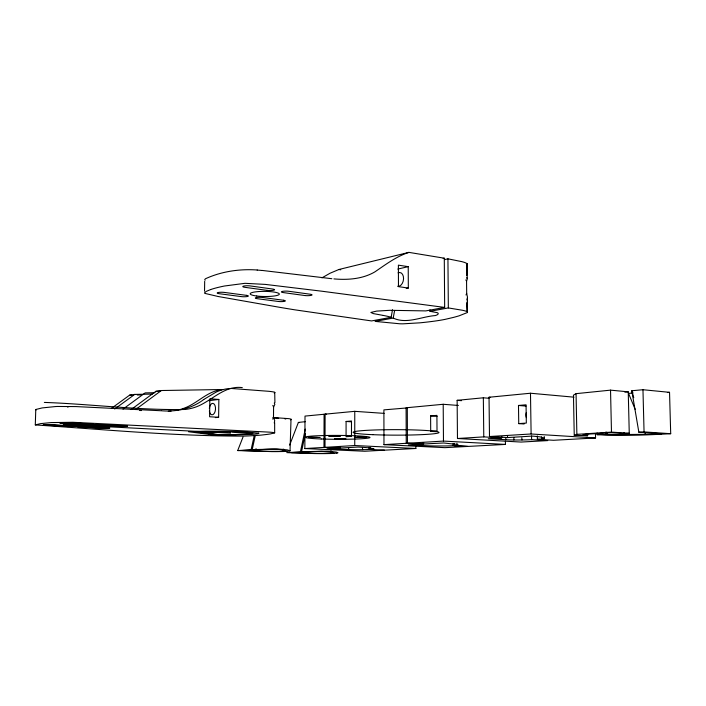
<?xml version="1.0" encoding="UTF-8"?>
<svg xmlns="http://www.w3.org/2000/svg" width="706" height="706" viewBox="0 0 706 706"><rect width="100%" height="100%" fill="white"/><g stroke="black" fill="none" stroke-linecap="round" stroke-linejoin="round"><path stroke-width="1.06" d="M255.387 448.998L255.166 449.978A44.813 2.268 0.5 0 1 252.166 450.093L242.423 450.507L269.321 451.363A18.038 0.882 0.4 0 0 272.763 451.39L279.814 451.319A11.684 0.574 0.4 0 0 283.009 451.16L283.035 449.219M346.09 421.464L346.072 436.714L351.473 436.334L351.491 420.997L346.09 421.464L351.447 421.8M354.765 411.333L325.113 414.166L325.007 447.339L354.747 445.53L354.765 411.333L384.135 413.372M467.045 303.359L467.46 312.502L459.085 315.829A204.034 34.815 0.4 0 1 453.42 317.418L445.301 319.324A74.033 11.87 -0.4 0 1 437.614 320.674L434.402 321.142A108.848 17.853 -0.2 0 1 419.743 322.845L403.02 323.825A14.482 2.215 -0.5 0 1 399.755 323.78L375.089 321.389L393.207 318.053C406.418 324.478 421.508 316.562 435.284 315.573A27.949 4.439 -0.6 0 0 437.296 314.761L438.276 313.914L438.002 313.093A16.017 2.542 -0.6 0 0 437.19 312.661L429.989 311.302L429.998 309.784M513.862 439.97L513.871 437.473M324.089 414.263L305.01 416.09L304.851 448.557L323.975 447.401L324.089 414.263L326.234 414.404M331.308 450.975L331.299 453.137L332.676 452.961A27.331 1.306 0.4 0 0 333.347 452.617L332.491 452.281A59.286 2.815 0.4 0 0 331.679 452.114L321.23 451.337L310.384 451.725M272.719 419.135A10.113 5.86 -86.3 0 0 273.496 417.317L273.575 407.08A10.113 5.86 -86.3 0 0 272.834 405.42M35.768 409.568L35.3 424.915C104.691 429.566 174.47 436.193 244.144 436.105A93.863 6.01 0.7 0 0 249.209 435.876L257.196 435.417A60.478 3.812 0.6 0 0 261.167 435.099L266.992 434.428A170.12 11.031 0.9 0 0 270.416 433.925L274.669 432.849L274.652 422.62M274.908 402.605L274.713 392.227A10.696 1.024 0.5 0 0 274.052 392.024L272.251 391.724A42.157 3.989 0.6 0 0 271.325 391.601A38.477 3.654 0.6 0 0 269.004 391.318L231.568 388.485A51.22 43.128 86.8 0 0 224.94 389.165L222.046 389.871A55.2 46.446 86.7 0 0 216.036 392.139L204.149 399.243M283.75 449.157L283.733 451.099A22.027 1.077 0.4 0 0 285.312 450.799M465.845 279.929A12.214 8.454 -79.9 0 1 466.56 281.209L466.684 293.387L467.443 296.97L467.266 311.717L466.922 302.203M218.622 417.281L218.851 399.446L209.85 398.837L209.603 416.761L218.622 417.281L215.348 417.617M204.537 291.199L204.678 281.376M466.622 275.481L466.79 263.47L467.266 278.985L466.56 281.209M283.027 451.169L288.348 451.196A27.172 1.333 0.4 0 0 290.034 450.834L291.004 419.664A20.959 1.562 0.4 0 0 291.137 419.17L289.857 418.817A15.055 1.121 0.4 0 0 288.772 418.649L272.948 417.52M466.666 275.552L467.107 263.912A12.99 2.559 -1.2 0 0 466.675 263.382L465.077 262.632A50.867 9.928 -0.9 0 0 464.186 262.323A46.455 9.081 -0.9 0 0 461.9 261.652L447.939 258.82L444.524 259.605M305.354 421.667L298.373 422.435L298.965 422.629M501.825 436.564L501.666 437.923L488.305 438.717L505.717 439.714L505.858 437.588M467.425 297.844L466.904 299.971M507.579 435.946L507.393 437.579L489.487 436.529L489.029 397.249L530.48 393.233L574.04 397.178M210.644 289.557L206.187 291.41L204.519 292.858A10.943 1.924 1 0 0 205.031 293.422L218.242 296.52L279.505 307.286A3033.25 633.432 -14.1 0 0 294.879 309.837L371.568 320.93L391.15 317.312L392.527 309.705M394.636 310.464L393.207 318.053M458.379 405.465L443.2 404.282L407.291 407.671L407.441 443.236L423.503 444.056L423.724 442.971M305.31 433.59L301.506 451.858L304.048 451.734A34.17 1.677 0.4 0 0 305.839 451.628L325.784 451.196A18.638 0.9 0.3 0 1 329.905 451.39L335.994 452.052A89.821 4.254 0.5 0 1 336.533 452.167L337.927 452.705A29.723 1.412 0.3 0 1 336.841 453.084M453.217 445.707A18.356 0.988 0 0 1 444.842 445.971L435.187 445.963A23.986 1.288 0 0 1 429.725 445.857L408.359 444.904L422.17 444.118L422.4 443.033M334.203 453.349L331.82 453.473A14.023 0.662 0.3 0 1 330.064 453.534L325.307 453.605A20.412 0.971 0.3 0 1 318.644 453.605L316.376 453.587A16.909 0.803 0.3 0 1 314.205 453.552L286.76 452.625L300.412 451.911L305.248 429.098M255.175 436.017L252.166 449.748A39.995 2.021 0.5 0 0 256.128 449.528L276.893 449.051A19.3 0.962 0.4 0 1 280.256 449.201L287.324 449.89L290.06 450.834M243.023 436.996L237.71 450.56L251.089 449.801L254.142 436.079M251.089 449.801L256.234 449.925L256.446 448.945M339.507 447.083L339.268 448.107L326.966 448.787L348.702 449.545A15.488 0.785 0.2 0 0 369.07 449.475L385.423 450.128L415.852 448.478L415.843 446.28M323.975 447.401L340.301 448.045L340.539 447.022M289.645 445.098L298.373 422.435M274.987 392.536L274.21 393.048M537.284 435.893L537.381 439.335A18.638 1.077 -0.3 0 0 541.67 438.991L543.999 438.514A39.015 2.277 -0.2 0 0 544.335 438.32L541.555 437.146A67.211 3.927 -0.1 0 0 537.495 436.573L532.386 436.096L507.393 437.579M273.575 407.08L274.855 404.388L274.272 403.02M35.3 424.906L40.648 423.618L51.282 422.576L72.789 422.285L269.321 432.134A39.139 2.453 0.5 0 1 272.348 432.399L274.669 432.849M310.834 437.438L317.532 437.464L310.896 437.473M466.587 264.874L467.09 263.868M274.263 423.009L274.713 420.626L273.496 417.317M35.838 409.48L42.139 407.927L55.253 406.577A37.55 2.974 1.1 0 1 57.142 406.462L76.107 406.585L160.933 410.742M337.98 436.026L331.158 435.955L337.998 435.999M131.095 409.577L155.894 391.327L161.365 390.524L221.834 389.527A50.011 41.539 86 0 0 216.663 390.621C204.749 394.054 196.074 403.806 184.513 408.05A62.56 53.497 78.1 0 1 179.792 409.595M135.561 409.577L161.365 390.524M123.029 409.092L145.162 392.889L155.038 392.712M114.663 409.021L134.731 394.407L152.319 394.08M111.371 408.412L129.622 395.148L134.731 394.407M203.778 399.49C191.723 408.695 176.385 412.03 161.462 410.76M321.936 277.864L330.029 273.248L338.933 269.489L408.924 252.377L444.286 258.202L444.665 307.419L425.797 310.905L389.853 310.305L376.572 311.108L370.853 312.458L373.315 313.596L383.305 315.441M576.061 393.657L573.457 395.157L574.243 435.346L587.63 435.699A19.989 1.191 -0.5 0 1 589.907 434.005L611.272 432.734L624.21 433.572L629.258 433.281L628.243 391.839L610.531 390.144L576.061 393.657L576.864 434.358L574.243 435.346M285.356 450.799C278.279 448.328 268.174 449.201 260.082 449.687A39.995 2.021 0.5 0 1 256.243 449.925M408.924 252.377C396.242 256.454 385.591 264.626 374.709 271.986C362.452 279.073 347.74 280.114 333.912 278.896M443.147 258.467L444.286 258.202M397.796 269.074L408.227 266.665L408.324 288.048L406.232 288.489M176.376 410.371L178.115 410.01M429.989 311.302L448.336 307.931L462.351 310.243A46.658 7.351 -0.6 0 1 464.654 310.79A51.088 8.04 -0.6 0 1 465.545 311.037L467.151 311.646A13.052 2.074 -0.9 0 1 467.566 312.043M454.311 443.474L454.408 445.636A16.732 0.9 0 0 0 457.109 445.398L458.273 445.027L457.285 444.586A61.201 3.283 0.1 0 0 456.032 444.321L443.73 442.997L430.245 443.65A54.847 3.098 0.1 0 1 423.529 444.056M217.907 390.065L221.834 389.527M209.029 400.673L218.851 399.446M505.717 439.714A18.524 1.068 -0.2 0 0 531.627 439.661L547.75 440.597L521.09 442.062L457.47 438.497L457.135 400.328L483.345 397.796L489.046 398.272M407.565 407.891L383.896 409.877L383.976 444.639L444.921 447.657L467.61 446.448L453.234 445.707L453.146 443.544M597.108 432.963L597.144 434.658C621.633 436.123 646.228 435.081 670.7 433.705L669.535 392.333L642.963 389.721L631.808 390.753L638.851 432.213L661.566 433.74A73.856 4.633 -0.6 0 1 645.531 434.322L607.16 434.667L606.763 432.134M624.836 392.157L628.243 391.839M667.382 392.527L669.535 392.333M518.486 405.465L526.058 404.812L526.332 423.07L518.742 423.609L518.486 405.465L526.005 406.082M430.607 415.905L436.908 415.375L437.014 430.925L430.704 431.357L430.607 415.905L437.058 416.355M171.09 411.095L168.284 411.263M310.022 451.752L308.037 451.884A35.935 1.765 0.4 0 1 305.345 452.025L300.412 451.911M336.824 453.084A24.648 1.174 0.3 0 1 336.25 453.164L328.811 453.287A10.175 0.485 0.3 0 1 326.499 453.358L321.053 453.402A17.438 0.83 0.3 0 1 316.782 453.376L291.437 452.59L304.26 452.069M576.864 434.358L611.484 432.116L629.258 433.281M457.47 438.497L483.778 436.882L501.666 437.923M489.487 436.529L531.115 433.978L595.564 437.976L595.467 433.652M383.976 444.639L406.241 443.306L422.17 444.118M407.441 443.236L443.474 441.082L505.461 444.418L505.417 441.206M597.144 434.658L601.185 434.419A20.412 1.235 -0.5 0 0 606.216 434.64L606.392 434.64M638.851 432.213L644.057 431.913L670.7 433.705M340.301 448.045L358.224 447.048A54.185 2.745 0.3 0 1 368.982 447.86L373.951 448.813L373.218 449.14A15.506 0.785 0.2 0 1 370.12 449.422L370.103 447.383M595.564 437.976L553.522 440.279L537.381 439.335M384.364 450.181L364.755 451.249L304.851 448.557M505.461 444.418L468.828 446.377L454.408 445.636M129.622 395.148L131.81 395.104M137.291 395.007L140.573 394.945M155.894 391.327L160.271 391.248M88.25 424.509L90.606 424.306L62.552 423.132L63.549 423.3M46.896 425.277L45.855 425.091L73.459 426.239L50.347 424.915M106.271 427.792L107.162 427.968L80.44 426.856L102.67 428.127M71.156 426.433L73.459 426.239L72.48 426.053M82.752 426.662L80.44 426.856L81.419 427.042M104.823 428.145L107.153 427.986L102.944 428.136M340.883 439L343.601 438.814L337.009 438.77L345.966 438.823L334.635 438.77L340.892 439.141M83.008 426.662L85.991 426.733M87.879 424.509L86.291 424.491M70.829 426.433L67.9 426.371M104.497 428.154L101.646 428.083M225.205 431.684L217.536 431.587A63.522 3.857 0.6 0 0 207.14 431.551L194.794 431.825L220.643 435.178L249.88 433.89A23.183 1.456 0.6 0 0 251.698 433.643L252.81 433.316L252.377 432.99A13.255 0.838 0.5 0 0 250.877 432.707L232.186 431.834M227.623 431.728L197.362 431.975L209.373 433.378A44.407 2.709 0.7 0 1 212.321 433.758L222.055 435.152L249.845 433.881A18.771 1.183 0.5 0 0 252.695 433.369L246.897 432.443M226.502 431.71L240.419 432.107M66.832 422.912L62.578 423.053L89.415 424.094M120.497 426.283L124.821 426.106L97.649 424.968L102.008 424.765M228.753 431.754L230.977 431.807M50.064 424.906L45.899 425.038L51.432 424.959M102.291 424.774L123.726 425.903M241.408 432.151L247.003 432.39M67.22 422.92L68.279 422.965M85.911 424.482L84.888 424.438M120.126 426.274L119.129 426.239M242.299 387.603C224.437 385.291 212.259 400.496 197.045 406.55A63.531 53.947 78.2 0 1 192.288 408.112L190.594 408.527A70.635 59.966 77.6 0 1 185.104 409.471C138.147 410.38 91.251 404.07 44.346 402.42M103.367 424.818L97.649 424.968L99.714 425.215M87.235 426.592L77.713 426.803L101.47 428.268L109.845 428.012L52.094 424.791L43.075 424.994L67.802 426.556L76.195 426.292L72.568 425.842M354.747 445.53L415.852 448.478M139.629 410.468L141.412 410.557M104.894 426.609L230.553 433.122M105.176 427.712L106.024 427.765M71.332 425.974L72.215 426.036M82.514 427.112L81.649 427.059M48.07 425.356L47.17 425.303M122.835 425.842L124.75 426.053L123.947 425.921M88.488 424.032L90.597 424.288L89.644 424.112M64.74 423.379L63.831 423.326M430.704 431.357L436.087 431.684M274.202 418.005L278.693 418.314M325.113 414.166L326.543 414.263M518.742 423.609L524.126 423.979M257.249 270.01C239.793 268.739 221.552 271.386 205.605 278.693A43.595 8.084 0.7 0 0 205.296 278.923L204.714 279.62L205.084 280.256M457.135 400.328L461.512 400.681M489.029 397.249L490.458 397.363M262.129 270.433L331.864 278.711M444.665 307.419L321.812 291.207L265.244 284.394L245.017 283.318L224.455 286.009A111.883 19.186 0.2 0 0 217.827 287.483A100.014 17.244 0.3 0 0 210.635 289.557M284.862 418.826L285.868 418.993M408.324 288.048L398.466 286.654L398.396 265.156L408.227 266.665M338.933 269.489L340.751 269.807M36.315 409.904L35.794 409.692M237.71 450.56L271.925 451.611A21.189 1.041 0.4 0 0 277.07 451.611L283.45 451.505A15.806 0.777 0.4 0 0 286.874 451.328M466.71 277.732L467.24 278.623M258.625 433.149L243.985 431.816A47.17 2.921 0.6 0 0 228.091 431.348L223.14 431.26A67.82 4.13 0.6 0 0 205.649 431.145L188.493 431.737L217.739 435.505L248.097 434.525A25.354 1.597 0.5 0 0 258.731 433.149M635.153 409.277L628.569 393.427A20.333 1.862 -1 0 0 633.114 392.889M644.755 432.416L645.54 434.322M633.75 397.681L631.808 390.753A20.333 1.862 -1 0 1 632.47 390.815M624.033 432.619L624.21 433.572M605.845 432.046L606.216 434.64M541.405 436.996L541.67 438.991M362.443 447.675L362.61 449.678M521.822 437.817L521.972 439.97M456.95 443.227L457.1 445.398M544.238 436.555L544.335 438.32M348.623 447.525L348.702 449.545M531.627 439.661L531.521 435.964M642.963 389.721L644.057 431.913M610.531 390.144L611.484 432.116M530.48 393.233L531.115 433.978M601.168 433.149L601.185 434.419M587.604 433.828L587.63 435.699M483.345 397.796L483.778 436.882M369.053 447.454L369.07 449.475M447.939 258.82L448.336 307.931M443.2 404.282L443.474 441.082M406.091 407.777L406.241 443.306M330.549 451.037L330.558 453.199M290.837 419.726A18.868 1.403 0.4 0 1 290.457 419.823M526.394 417.643A5.524 3.777 84.5 0 1 526.314 412.578M83.608 424.588A6.742 0.459 1 0 0 92.662 424.544A6.742 0.459 1 0 0 89.777 423.882L69.55 422.815A6.831 0.468 1.1 0 0 60.381 422.85A6.831 0.468 1.1 0 0 63.487 423.529L118.917 426.424L127.557 426.15L104.673 424.668A6.672 0.45 1 0 0 95.637 424.703A6.672 0.45 1 0 0 98.425 425.356M70.097 425.709A12.24 0.812 1 0 1 64.617 424.509A12.24 0.812 1 0 1 81.119 424.456M100.87 425.489A12.081 0.803 1 0 1 105.9 426.653A12.081 0.803 1 0 1 89.662 426.715M257.16 270.054A72.303 13.132 0.9 0 1 262.014 270.477M383.296 315.441A56.215 8.649 0 0 1 391.203 317.303M398.034 272.869A6.989 4.563 -80.4 0 1 403.558 278.72A6.989 4.563 -80.4 0 1 397.646 286.283M466.684 293.387A12.214 8.454 -79.9 0 1 465.995 294.949M209.329 408.395A5.745 3.115 -86.1 0 1 214.103 404.017A5.745 3.115 -86.1 0 1 214.227 413.434A5.745 3.115 -86.1 0 1 209.355 410.998M67.494 406.991A6.813 0.547 1.2 0 1 68.129 407.018M340.442 435.999L328.696 435.981L340.442 435.999M355.127 437.358L366.705 437.411L355.127 437.358M101.805 426.221L94.454 426.521L72.577 425.427A6.672 0.441 1 0 1 69.603 424.774A6.672 0.441 1 0 1 78.578 424.747L101.805 426.221M308.451 437.393L319.933 437.491L308.451 437.393M357.554 437.358L364.287 437.402L357.554 437.358M246.403 295.337L224.437 292.425A4.66 0.821 0.9 0 0 217.969 292.558A4.66 0.821 0.9 0 0 219.301 293.714L241.196 296.591A4.598 0.803 0.7 0 0 247.577 296.458A4.598 0.803 0.7 0 0 246.403 295.337M283.538 300.253L262.517 297.473A4.554 0.785 0.6 0 0 256.163 297.597A4.554 0.785 0.6 0 0 257.266 298.7L278.226 301.453A4.492 0.768 0.4 0 0 284.5 301.33A4.492 0.768 0.4 0 0 283.538 300.253M267.08 290.36L244.85 287.316A4.801 0.874 0.7 0 1 243.623 286.089A4.801 0.874 0.7 0 1 250.303 285.948L272.595 289.028A4.73 0.847 0.5 0 1 273.672 290.219A4.73 0.847 0.5 0 1 267.08 290.36M304.613 295.505L283.371 292.593A4.686 0.83 0.4 0 1 282.374 291.419A4.686 0.83 0.4 0 1 288.939 291.287L310.243 294.234A4.624 0.812 0.2 0 1 311.099 295.373A4.624 0.812 0.2 0 1 304.613 295.505M372.936 434.675A42.951 2.745 0.1 0 0 438.982 432.566A42.951 2.745 0.1 0 0 376.298 429.928A42.951 2.745 0.1 0 0 372.936 434.675M321.159 438.982A32.45 1.95 0.2 0 0 369.97 437.526A32.45 1.95 0.2 0 0 321.451 435.611A32.45 1.95 0.2 0 0 321.159 438.982M78.772 426.15A12.161 0.812 1 0 0 97.56 425.85A12.161 0.812 1 0 0 79.946 424.774A12.161 0.812 1 0 0 78.772 426.15M256.728 296.008A14.588 2.568 0.6 0 0 279.32 294.234A14.588 2.568 0.6 0 0 258.219 291.587A14.588 2.568 0.6 0 0 256.728 296.008"/></g></svg>
